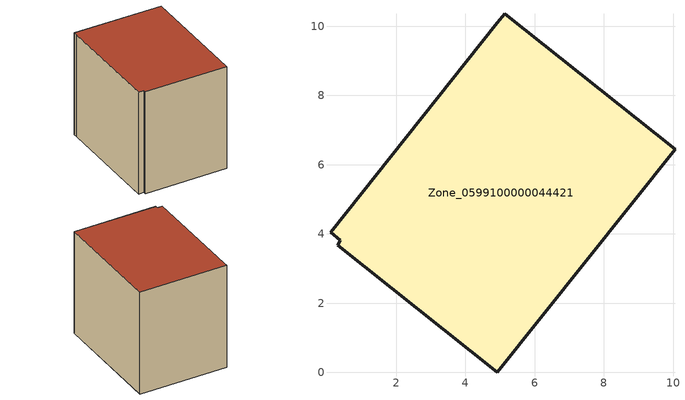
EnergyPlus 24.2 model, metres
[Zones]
Zone_0599100000044421
 floor ground (C_G): 0.39,3.81 0.1,4.05 4.92,10.1 5.13,10.36 10.05,6.45 4.92,0 0.31,3.67 z0.48
 wall outside (C_F): 10.05,6.45 5.13,10.36 4.92,10.1 0.1,4.05 0.39,3.81 0.31,3.67 4.92,0 10.05,6.45 z0.48:8.01
 roof outside (C_R): 0.1,4.05 0.39,3.81 0.31,3.67 4.92,0 10.05,6.45 5.13,10.36 4.92,10.1 z8.01
[BUILDING]
Pand.0599100000044421: North Axis=0; Terrain=City; Loads Convergence Tolerance Value=0.04; Temperature Convergence Tolerance Value=0.4; Solar Distribution=FullExterior; Maximum Number of Warmup Days=25; Minimum Number of Warmup Days=1
[Site:Location]
Rotterdam.The.Hague.AP_ZH_NLD Design_Conditions: Latitude=51.96; Longitude=4.45; Time Zone=1; Elevation=-4.5
[SITE:GROUNDTEMPERATURE:BUILDINGSURFACE]
18, 18, 18, 18, 18, 18, 18, 18, 18, 18, 18, 18
[MATERIAL] Thermal Absorptance=0.9; Solar Absorptance=0.7; Visible Absorptance=0.7
Name | Roughness | Thickness | Conductivity | Density | Specific Heat
G.TC.1965-1974 | MediumSmooth | 0.15 | 0.882353 | 540 | 1210
F.TC.1965-1974 | Rough | 0.3 | 0.697674 | 1920 | 840
R.TC.1965-1974 | MediumRough | 0.2 | 0.232558 | 1500 | 1000
[CONSTRUCTION]
C_G: G.TC.1965-1974
C_F: F.TC.1965-1974
C_R: R.TC.1965-1974
[ZONE]
Zone_0599100000044421: Type=1; Multiplier=1; Ceiling Height=Autocalculate; Volume=Autocalculate; Floor Area=autocalculate; Part of Total Floor Area=Yes
[ZONEINFILTRATION:DESIGNFLOWRATE]
Infil_Zone_0599100000044421: Zone or ZoneList or Space or SpaceList=Zone_0599100000044421; Schedule=AlwaysOn; Design Flow Rate Calculation Method=Flow/Area; Flow Rate per Floor Area=0.003; Constant Term Coefficient=1; Temperature Term Coefficient=0; Velocity Term Coefficient=0; Velocity Squared Term Coefficient=0
[HVACTEMPLATE:ZONE:IDEALLOADSAIRSYSTEM]
Zone_0599100000044421: Maximum Heating Supply Air Temperature=50; Minimum Cooling Supply Air Temperature=13; Maximum Heating Supply Air Humidity Ratio=0.0156; Minimum Cooling Supply Air Humidity Ratio=0.0077; Heating Limit=NoLimit; Cooling Limit=NoLimit; Dehumidification Control Type=ConstantSensibleHeatRatio; Cooling Sensible Heat Ratio=0.7; Dehumidification Setpoint=60; Humidification Control Type=None; Humidification Setpoint=30; Outdoor Air Method=None; Outdoor Air Flow Rate per Person=0.00944; Outdoor Air Flow Rate per Zone Floor Area=0; Outdoor Air Flow Rate per Zone=0; Demand Controlled Ventilation Type=None; Outdoor Air Economizer Type=NoEconomizer; Heat Recovery Type=None; Sensible Heat Recovery Effectiveness=0.7; Latent Heat Recovery Effectiveness=0.65
[ZONECONTROL:THERMOSTAT]
ThermostatControl_Zone_0599100000044421: Zone or ZoneList=Zone_0599100000044421; Control Type Schedule=DualSetpointControlType; Control 1=Thermostat_Zone_0599100000044421; Temperature Difference Between Cutout And Setpoint=0
[THERMOSTATSETPOINT:DUALSETPOINT]
Thermostat_Zone_0599100000044421: Heating Setpoint Temperature Schedule=HeatingSetpoint_Zone_0599100000044421; Cooling Setpoint Temperature Schedule=CoolingSetpoint_Zone_0599100000044421
[SCHEDULE:COMPACT]
HeatingSetpoint_Zone_0599100000044421: Through: 12/31, For: AllDays, Until: 24:00, 21
CoolingSetpoint_Zone_0599100000044421: Through: 12/31, For: AllDays, Until: 24:00, 24
DualSetpointControlType: Through: 12/31, For: AllDays, Until: 24:00, 4
AlwaysOn: Through: 12/31, For: AllDays, Until: 24:00, 1
